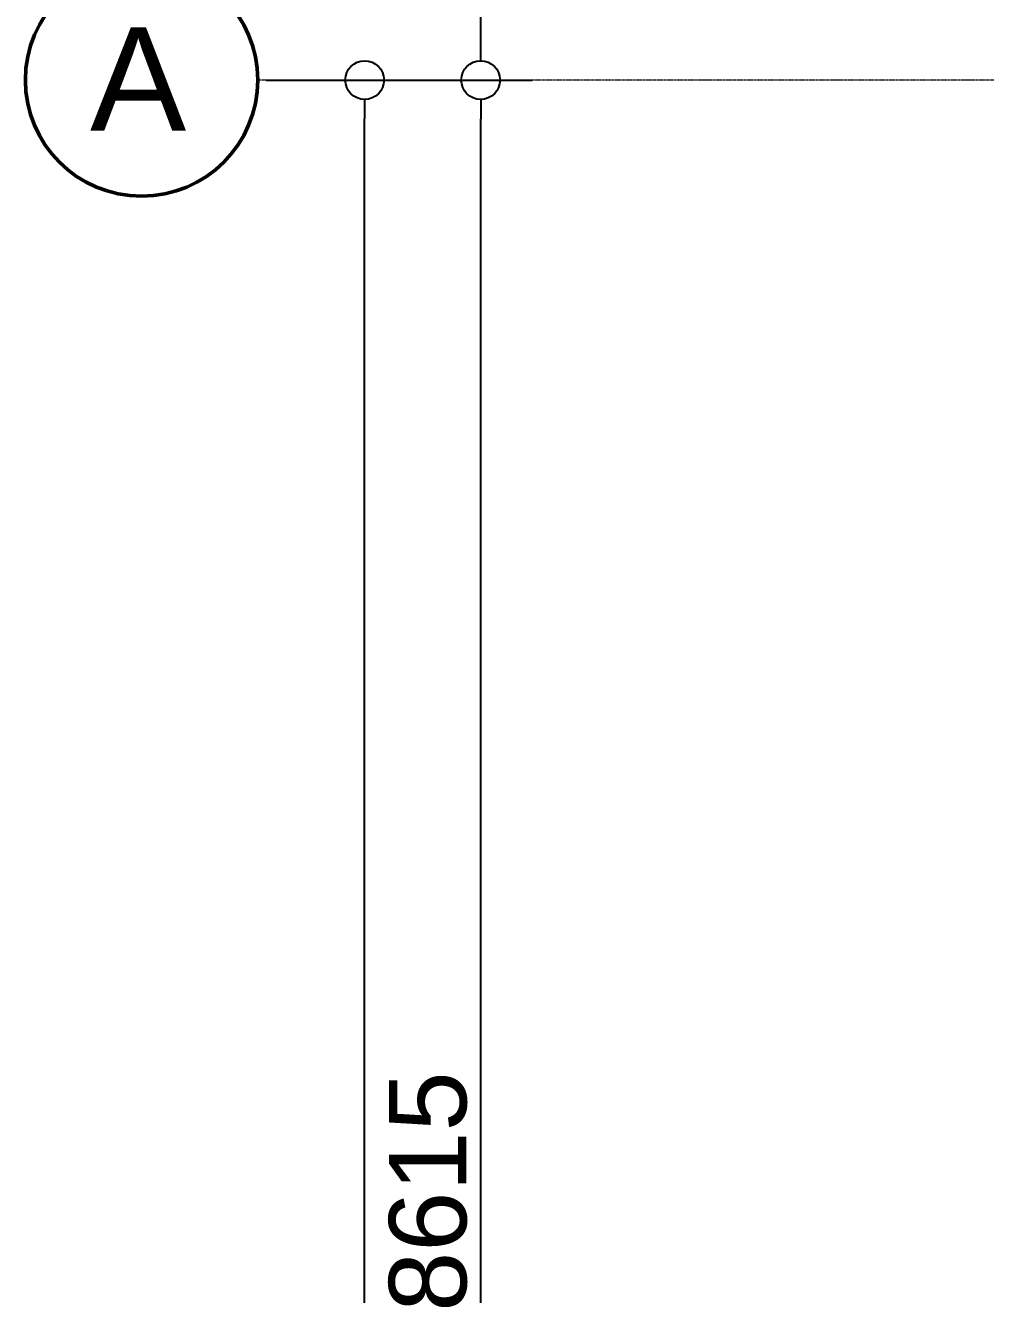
# Model space of a CAD drawing. Header units: millimetres. Extents: x -853432 to -773672, y -18171 to 22484.
# Drawn here: x -853432 to -849713, y 7487 to 12406 of the extents above; entities that cross this region are included whole.
import ezdxf
from ezdxf.xclip import XClip

# ---------------------------------------------------------------- set-up
doc = ezdxf.new("R2010")
doc.units = ezdxf.units.MM
doc.header["$XCLIPFRAME"] = 0
doc.linetypes.add('DPA_Grid _ Level 100', pattern=[10, 5.5, -1.6, 1.3, -1.6])
for name, color, linetype in [('000 - WIPEOUT', 250, 'Continuous'), ('A04_TUBE SERIES', 2, 'Continuous'), ('A11_ALU.SOLID SHEET', 2, 'Continuous')]:
    doc.layers.add(name, color=color, linetype=linetype)
for name, color, linetype, lineweight in [('A-ANNO-DIMS', 1, 'Continuous', 9), ('S-GRID', 251, 'Continuous', 9), ('S-GRID-IDEN', 3, 'Continuous', 50)]:
    doc.layers.add(name, color=color, linetype=linetype, lineweight=lineweight)
doc.styles.add('Arial', font='arial.ttf', dxfattribs={"height": 400})
doc.styles.add('Arial_2', font='arial.ttf', dxfattribs={"height": 300})
doc.dimstyles.new('DPA-DIM-3_0_C-C', dxfattribs={"dimscale": 304.8, "dimtxt": 306.07782, "dimasz": 0.492126, "dimexe": 0.656168, "dimexo": 0.0625, "dimgap": 0.164042, "dimtad": 1, "dimdec": 0, "dimzin": 0, "dimdsep": 46, "dimtxsty": 'Arial_2', "dimblk1": 'DOTBLANK', "dimblk2": 'DOTBLANK', "dimsah": 1, "dimcen": 0.09, "dimdle": 0.656168, "dimadec": 8, "dimazin": 0, "dimtfac": 1, "dimtdec": 4, "dimtix": 1, "dimtmove": 0, "dimatfit": 3, "dimfxl": 1.312336, "dimfxlon": 1, "dimtvp": 1, "dimtolj": 1, "dimtzin": 0, "dimarcsym": 2})

# ---------------------------------------------------------------- blocks, each defined once
blk = doc.blocks.new('Grid - 100 Scale-2291345-4251-01 ENLARGED CONCOURSE LEVEL - REFLECTED CEILING PLAN - SHEET 2')
at = {"layer": 'S-GRID-IDEN'}
blk.add_circle((0, 0), 4.5, dxfattribs=at)
blk = doc.blocks.new('_DotBlank')
at = {"color": 0, "linetype": 'ByBlock', "lineweight": -2}
blk.add_line((-0.5, 0), (-1, 0), dxfattribs=at)
blk.add_circle((0, 0), 0.5, dxfattribs=at)
blk = doc.blocks.new('*D2038')
at = {"layer": 'A-ANNO-DIMS', "color": 0, "lineweight": -2, "transparency": 16777216}
for p, q in [((-16616.3, 8615), (-16035.4, 8615)), ((-16235.4, -7750), (-16235.4, 8465)), ((-16616.3, -7900), (-16035.4, -7900))]:
    blk.add_line(p, q, dxfattribs=at)
at = {"layer": 'Defpoints', "color": 0, "transparency": 16777216}
for p in [(-16635.4, 8615), (-16235.4, 8615), (-16635.4, -7900)]:
    blk.add_point(p, dxfattribs=at)
at = {"layer": 'A-ANNO-DIMS', "color": 0, "lineweight": -2, "transparency": 16777216, "xscale": 150, "yscale": 150, "zscale": 150}
for p, rotation in [((-16235.4, 8615), 90), ((-16235.4, -7900), 270)]:
    blk.add_blockref('_DotBlank', p, dxfattribs=dict(at, rotation=rotation))
at = {"layer": 'A-ANNO-DIMS', "color": 0, "transparency": 16777216, "insert": (-16438.5, 357.5), "char_height": 300, "width": 1384.414, "attachment_point": 5, "rotation": 90, "style": 'Arial_2'}
blk.add_mtext('\\A1;16515', dxfattribs=at)
blk = doc.blocks.new('*D2041')
at = {"layer": 'A-ANNO-DIMS', "color": 0, "lineweight": -2, "transparency": 16777216}
for p, q in [((-16166.9, 8615), (-15586, 8615)), ((-15786, 150), (-15786, 8465)), ((-16166.9, 0), (-15586, 0))]:
    blk.add_line(p, q, dxfattribs=at)
at = {"layer": 'Defpoints', "color": 0, "transparency": 16777216}
for p in [(-16186, 8615), (-15786, 8615), (-16186, 0)]:
    blk.add_point(p, dxfattribs=at)
at = {"layer": 'A-ANNO-DIMS', "color": 0, "lineweight": -2, "transparency": 16777216, "xscale": 150, "yscale": 150, "zscale": 150}
for p, rotation in [((-15786, 8615), 90), ((-15786, 0), 270)]:
    blk.add_blockref('_DotBlank', p, dxfattribs=dict(at, rotation=rotation))
at = {"layer": 'A-ANNO-DIMS', "color": 0, "transparency": 16777216, "insert": (-15989.1, 4307.5), "char_height": 300, "width": 1107.531, "attachment_point": 5, "rotation": 90, "style": 'Arial_2'}
blk.add_mtext('\\A1;8615', dxfattribs=at)
blk = doc.blocks.new('*D2044')
at = {"layer": 'A-ANNO-DIMS', "color": 0, "lineweight": -2, "transparency": 16777216}
for p, q in [((-16166.9, 12673), (-15586, 12673)), ((-15786, 8765), (-15786, 12523)), ((-16166.9, 8615), (-15586, 8615))]:
    blk.add_line(p, q, dxfattribs=at)
at = {"layer": 'Defpoints', "color": 0, "transparency": 16777216}
for p in [(-16186, 12673), (-15786, 12673), (-16186, 8615)]:
    blk.add_point(p, dxfattribs=at)
at = {"layer": 'A-ANNO-DIMS', "color": 0, "lineweight": -2, "transparency": 16777216, "xscale": 150, "yscale": 150, "zscale": 150}
for p, rotation in [((-15786, 12673), 90), ((-15786, 8615), 270)]:
    blk.add_blockref('_DotBlank', p, dxfattribs=dict(at, rotation=rotation))
at = {"layer": 'A-ANNO-DIMS', "color": 0, "transparency": 16777216, "insert": (-15989.1, 10644), "char_height": 300, "width": 1107.531, "attachment_point": 5, "rotation": 90, "style": 'Arial_2'}
blk.add_mtext('\\A1;4058', dxfattribs=at)
blk = doc.blocks.new('*U1366')
blk.add_attdef('EXTR.OVL-LENGTH_', (-25, -59.1), '', height=5)
blk.add_wipeout([(-25, 0), (25, 0), (25, 8626), (-25, 8626)]).dxf.layer = '000 - WIPEOUT'
blk.add_point((0, 0))
at = {"layer": 'A04_TUBE SERIES', "color": 0}
blk.add_lwpolyline([(-25, 0), (25, 0), (25, 8626), (-25, 8626)], close=True, dxfattribs=at)
blk = doc.blocks.new('*U1367')
blk.add_attdef('EXTR.OVL-LENGTH_', (-25, -59.1), '', height=5)
blk.add_wipeout([(-25, 0), (25, 0), (25, 8626), (-25, 8626)]).dxf.layer = '000 - WIPEOUT'
blk.add_point((0, 0))
at = {"layer": 'A04_TUBE SERIES', "color": 0}
blk.add_lwpolyline([(-25, 0), (25, 0), (25, 8626), (-25, 8626)], close=True, dxfattribs=at)
blk = doc.blocks.new('*U1483')
at = {"color": 3}
for points in [[(-712.5, 3150), (712.5, 3150), (712.5, 2850), (-712.5, 2850)], [(-712.5, 2750), (712.5, 2750), (712.5, 2450), (-712.5, 2450)], [(-712.5, 2350), (712.5, 2350), (712.5, 2050), (-712.5, 2050)], [(-712.5, 1950), (712.5, 1950), (712.5, 1650), (-712.5, 1650)], [(-712.5, 1550), (712.5, 1550), (712.5, 1250), (-712.5, 1250)], [(-712.5, 1150), (712.5, 1150), (712.5, 850), (-712.5, 850)], [(-712.5, 750), (712.5, 750), (712.5, 450), (-712.5, 450)], [(-712.5, 350), (712.5, 350), (712.5, 50), (-712.5, 50)], [(-712.5, -50), (712.5, -50), (712.5, -350), (-712.5, -350)], [(-712.5, -450), (712.5, -450), (712.5, -750), (-712.5, -750)], [(-712.5, -850), (712.5, -850), (712.5, -1150), (-712.5, -1150)], [(-712.5, -1250), (712.5, -1250), (712.5, -1550), (-712.5, -1550)], [(-712.5, -1650), (712.5, -1650), (712.5, -1950), (-712.5, -1950)], [(-712.5, -2050), (712.5, -2050), (712.5, -2350), (-712.5, -2350)], [(-712.5, -2450), (712.5, -2450), (712.5, -2750), (-712.5, -2750)], [(-712.5, -2850), (712.5, -2850), (712.5, -3150), (-712.5, -3150)]]:
    blk.add_wipeout(points, dxfattribs=at).dxf.layer = '000 - WIPEOUT'
at = {"layer": 'A11_ALU.SOLID SHEET', "color": 0, "linetype": 'ByBlock'}
for points in [[(-712.5, 2850), (712.5, 2850), (712.5, 3150), (-712.5, 3150)], [(-712.5, 2450), (712.5, 2450), (712.5, 2750), (-712.5, 2750)], [(-712.5, 2050), (712.5, 2050), (712.5, 2350), (-712.5, 2350)], [(-712.5, 1650), (712.5, 1650), (712.5, 1950), (-712.5, 1950)], [(-712.5, 1250), (712.5, 1250), (712.5, 1550), (-712.5, 1550)], [(-712.5, 850), (712.5, 850), (712.5, 1150), (-712.5, 1150)], [(-712.5, 450), (712.5, 450), (712.5, 750), (-712.5, 750)], [(-712.5, 50), (712.5, 50), (712.5, 350), (-712.5, 350)], [(-712.5, -350), (712.5, -350), (712.5, -50), (-712.5, -50)], [(-712.5, -750), (712.5, -750), (712.5, -450), (-712.5, -450)], [(-712.5, -1150), (712.5, -1150), (712.5, -850), (-712.5, -850)], [(-712.5, -1550), (712.5, -1550), (712.5, -1250), (-712.5, -1250)], [(-712.5, -1950), (712.5, -1950), (712.5, -1650), (-712.5, -1650)], [(-712.5, -2350), (712.5, -2350), (712.5, -2050), (-712.5, -2050)], [(-712.5, -2750), (712.5, -2750), (712.5, -2450), (-712.5, -2450)], [(-712.5, -3150), (712.5, -3150), (712.5, -2850), (-712.5, -2850)]]:
    blk.add_lwpolyline(points, close=True, dxfattribs=at)
blk = doc.blocks.new('*U1487')
at = {"color": 3}
for points in [[(-550, 1750), (550, 1750), (550, 1450), (-550, 1450)], [(-550, 1350), (550, 1350), (550, 1050), (-550, 1050)], [(-550, 950), (550, 950), (550, 650), (-550, 650)], [(-550, 550), (550, 550), (550, 250), (-550, 250)], [(-550, 150), (550, 150), (550, -150), (-550, -150)], [(-550, -250), (550, -250), (550, -550), (-550, -550)], [(-550, -650), (550, -650), (550, -950), (-550, -950)], [(-550, -1050), (550, -1050), (550, -1350), (-550, -1350)], [(-550, -1450), (550, -1450), (550, -1750), (-550, -1750)]]:
    blk.add_wipeout(points, dxfattribs=at).dxf.layer = '000 - WIPEOUT'
at = {"layer": 'A11_ALU.SOLID SHEET', "color": 0, "linetype": 'ByBlock'}
for points in [[(-550, 1450), (550, 1450), (550, 1750), (-550, 1750)], [(-550, 1050), (550, 1050), (550, 1350), (-550, 1350)], [(-550, 650), (550, 650), (550, 950), (-550, 950)], [(-550, 250), (550, 250), (550, 550), (-550, 550)], [(-550, -150), (550, -150), (550, 150), (-550, 150)], [(-550, -550), (550, -550), (550, -250), (-550, -250)], [(-550, -950), (550, -950), (550, -650), (-550, -650)], [(-550, -1350), (550, -1350), (550, -1050), (-550, -1050)], [(-550, -1750), (550, -1750), (550, -1450), (-550, -1450)]]:
    blk.add_lwpolyline(points, close=True, dxfattribs=at)
blk = doc.blocks.new('*U1697')
blk.add_lwpolyline([(-83950, 6309), (-96205.2, 6309), (-96205.2, 8125), (-104695, 8125), (-104695, 7050), (-108275, 7050), (-108275, 3850), (-101417.5, 3850), (-101417.5, 550), (-83950, 550)], close=True)
at = {"layer": 'A04_TUBE SERIES', "color": 0, "linetype": 'ByBlock', "rotation": 90}
for name, p in [('*U1367', (-99548.5, 5740)), ('*U1366', (-99548.5, 5490))]:
    blk.add_blockref(name, p, dxfattribs=at)
at = {"layer": 'A11_ALU.SOLID SHEET', "color": 0, "linetype": 'ByBlock', "rotation": 90}
for name, p in [('*U1487', (-106200, 6390)), ('*U1483', (-104800, 4677.5))]:
    blk.add_blockref(name, p, dxfattribs=at)
blk = doc.blocks.new('*U2031')
at = {"layer": 'S-GRID', "linetype": 'DPA_Grid _ Level 100'}
blk.add_line((57000, 8615), (-16649.5, 8615), dxfattribs=at)
at = {"layer": 'S-GRID-IDEN', "xscale": 99.99999999999993, "yscale": 99.99999999999993, "zscale": 99.99999999999993, "rotation": 89.9999999999998}
blk.add_blockref('Grid - 100 Scale-2291345-4251-01 ENLARGED CONCOURSE LEVEL - REFLECTED CEILING PLAN - SHEET 2', (-17099.5, 8615), dxfattribs=at)
at = {"layer": 'S-GRID-IDEN', "lineweight": 9, "insert": (-17299.2, 8818.9), "char_height": 400, "width": 456.962, "attachment_point": 1, "style": 'Arial'}
blk.add_mtext('A', dxfattribs=at)
at = {"layer": 'A-ANNO-DIMS'}
for base, p1, p2, override, picture, middle in [((-15786, 12673), (-16186, 8615), (-16186, 12673), {"dimpost": '<>', "dimfxl": 4057.997178}, '*D2044', (-15989.1, 10644)), ((-16235.4, 8615), (-16635.4, -7900), (-16635.4, 8615), {"dimpost": '<>', "dimfxl": 16515.002991}, '*D2038', (-16438.5, 357.5)), ((-15786, 8615), (-16186, 0), (-16186, 8615), {"dimpost": '<>', "dimfxl": 8614.999996}, '*D2041', (-15989.1, 4307.5))]:
    dim = blk.add_linear_dim(base=base, p1=p1, p2=p2, angle=90, dimstyle='DPA-DIM-3_0_C-C', override=override, dxfattribs=at)
    dim.commit()
    dim.dimension.update_dxf_attribs({"geometry": picture, "text_midpoint": middle})

msp = doc.modelspace()

# ---------------------------------------------------------------- block references
msp.add_blockref('*U2031', (-835882.4, 3579))

# ---------------------------------------------------------------- next in the draw order: block references
at = {"layer": 'A11_ALU.SOLID SHEET'}
ref = msp.add_blockref('*U1697', (-744682.4, 3579), dxfattribs=at)
XClip(ref).set_block_clipping_path([(-104690.1238047112, -9620.0029952966), (-34092.6543255156, 14392.9971737705)])

doc.saveas('drawing.dxf')
